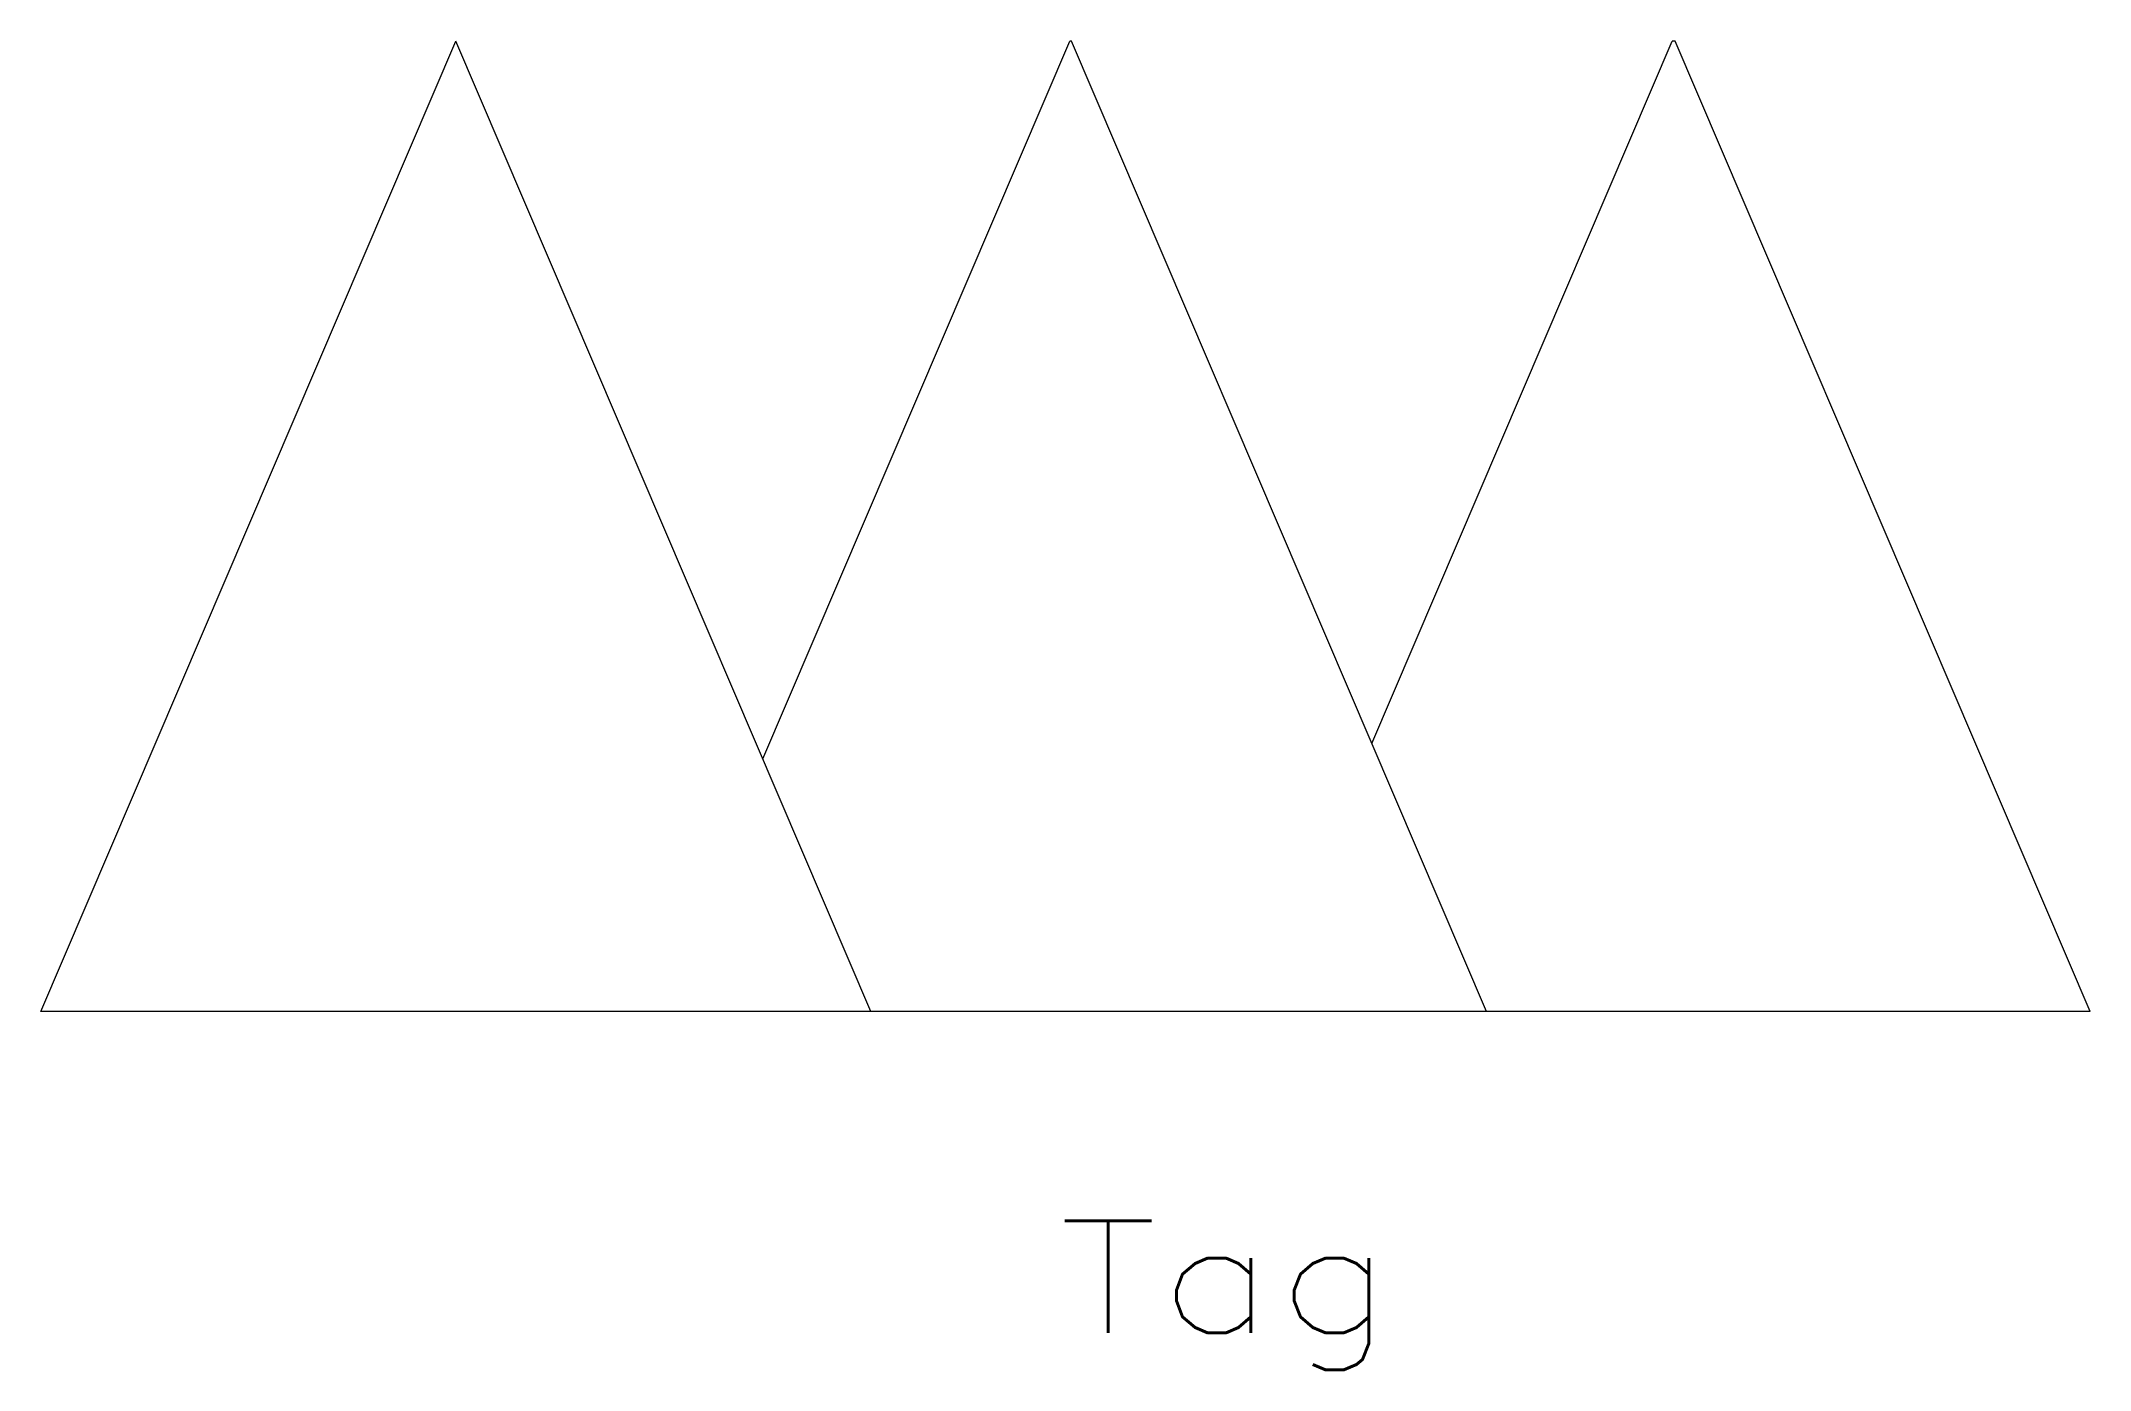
# Model space of a CAD drawing. Header units: inches. Extents: x -17.4 to 17.5, y -14.4 to 8.3.
import ezdxf
from ezdxf.enums import TextEntityAlignment as Align

# ---------------------------------------------------------------- set-up
doc = ezdxf.new("R2010")
doc.units = ezdxf.units.IN
doc.header["$MEASUREMENT"] = 0
doc.layers.get('0').update_dxf_attribs({"lineweight": 0})
doc.layers.add('OBJ', color=1, linetype='Continuous', lineweight=0, true_color=0xff0000)
doc.styles.add('_TCW_TXTSTY_1', font='TXT.SHX')

msp = doc.modelspace()

# ---------------------------------------------------------------- linework, layer by layer
at = {"layer": 'OBJ', "color": 1, "true_color": 0xff0000}
for p, q in [((-17.399, -8.251), (-10.324, 8.288)), ((-3.248, -8.251), (-10.324, 8.288)), ((-5.089, -3.947), (0.145, 8.288)), ((0.172, 8.288), (0.145, 8.288)), ((7.247, -8.25), (0.172, 8.289)), ((5.295, -3.686), (10.417, 8.288)), ((10.464, 8.288), (10.417, 8.288)), ((17.539, -8.251), (10.464, 8.288)), ((17.539, -8.251), (-17.399, -8.251))]:
    msp.add_line(p, q, dxfattribs=at)

# ---------------------------------------------------------------- texts
at = {"color": 7, "linetype": 'Continuous', "style": '_TCW_TXTSTY_1', "width": 1.166667}
msp.add_text('Tag', height=1.905, dxfattribs=at).set_placement((-0.05, -13.726), (5.665, -13.726), align=Align.FIT)

doc.saveas('drawing.dxf')
